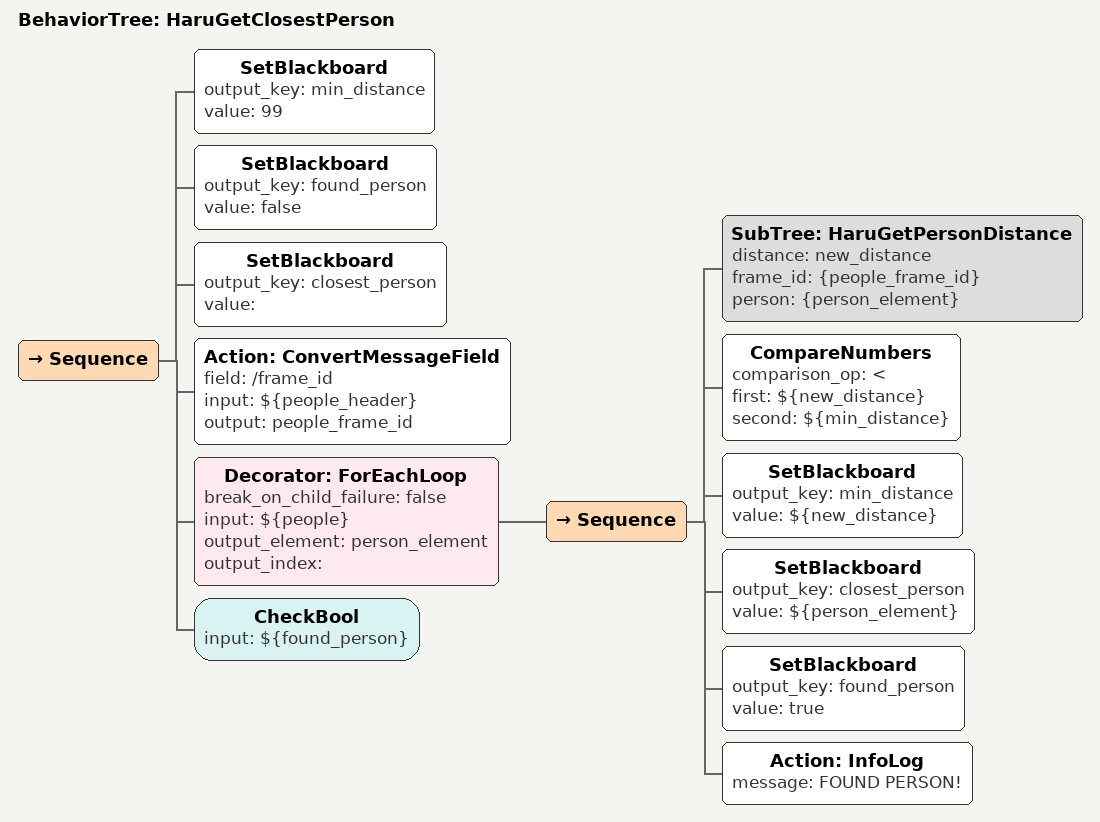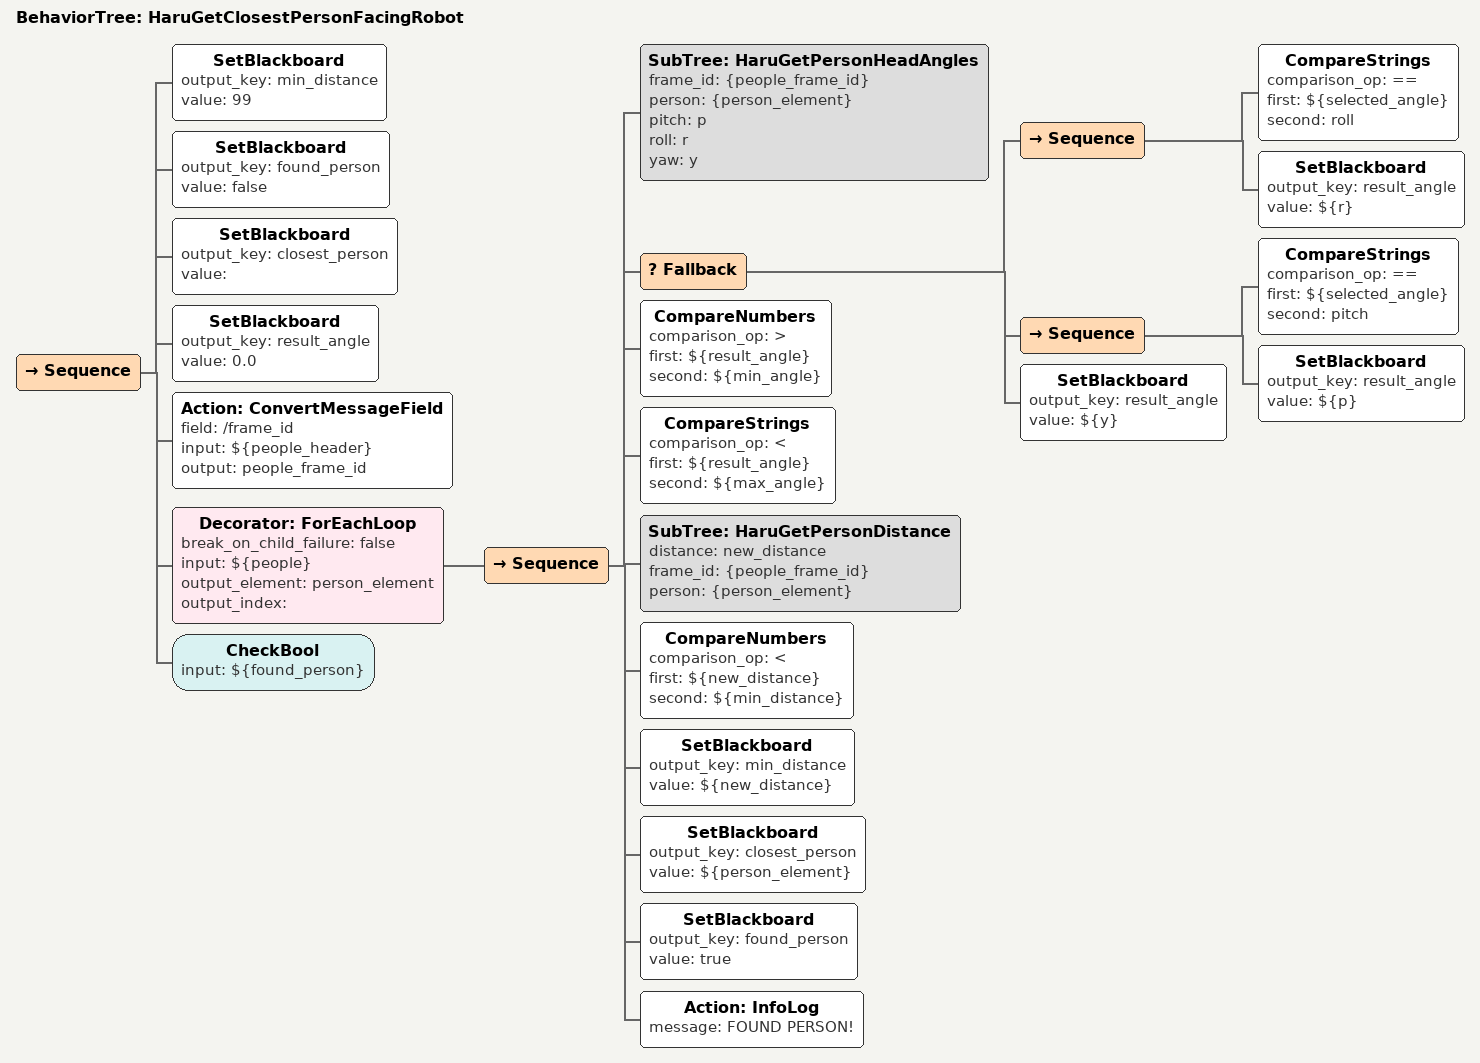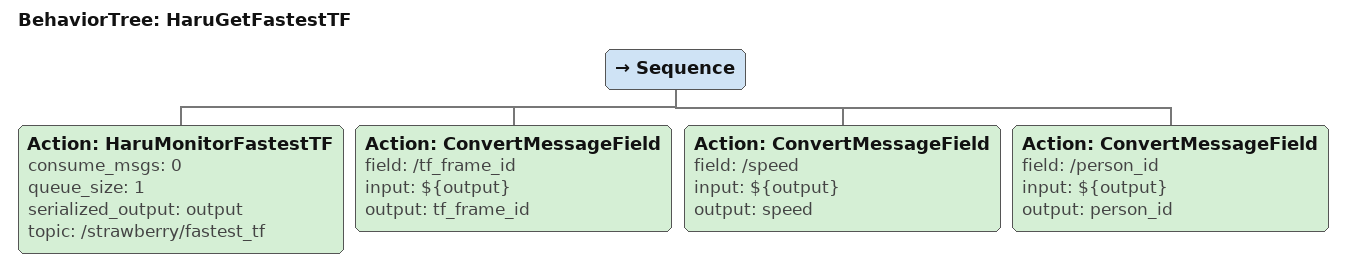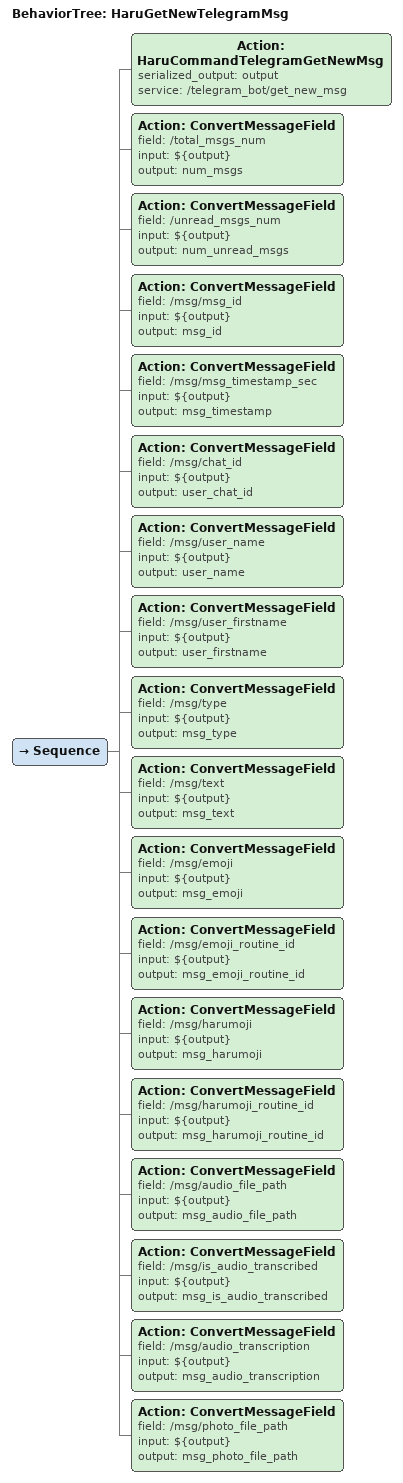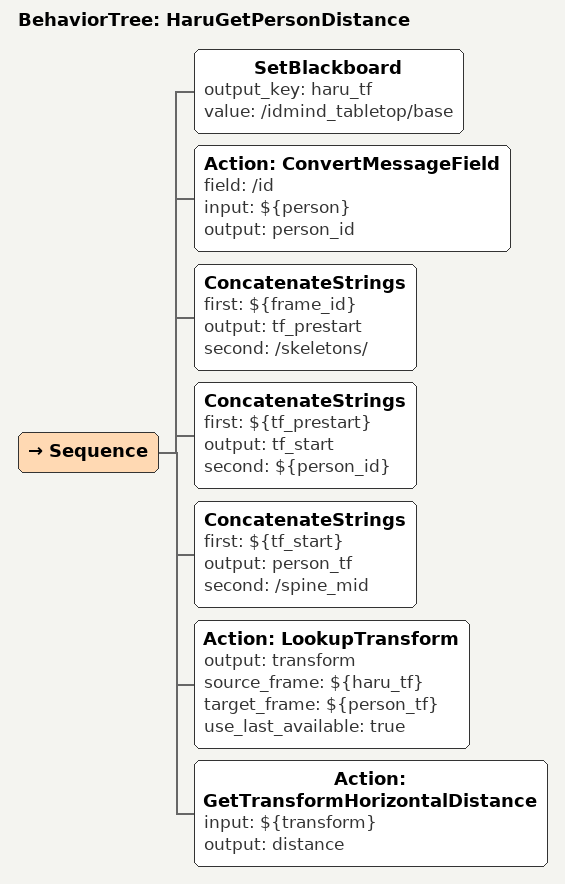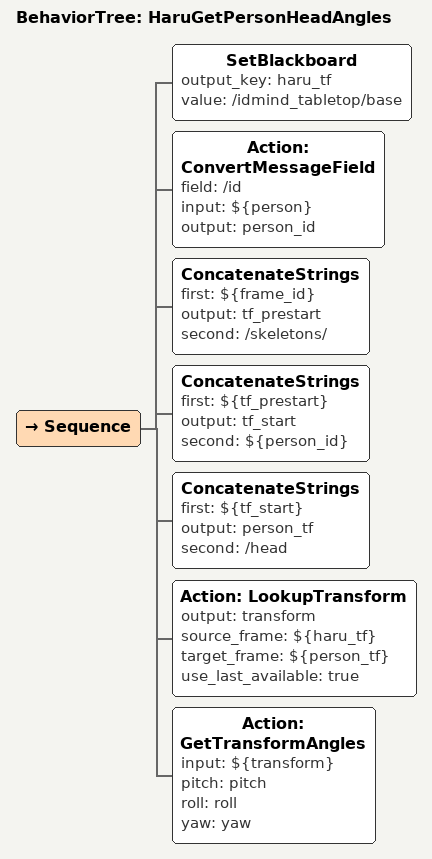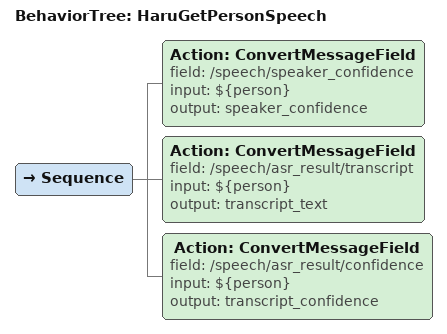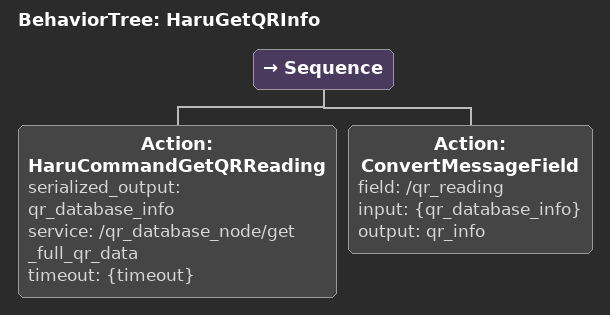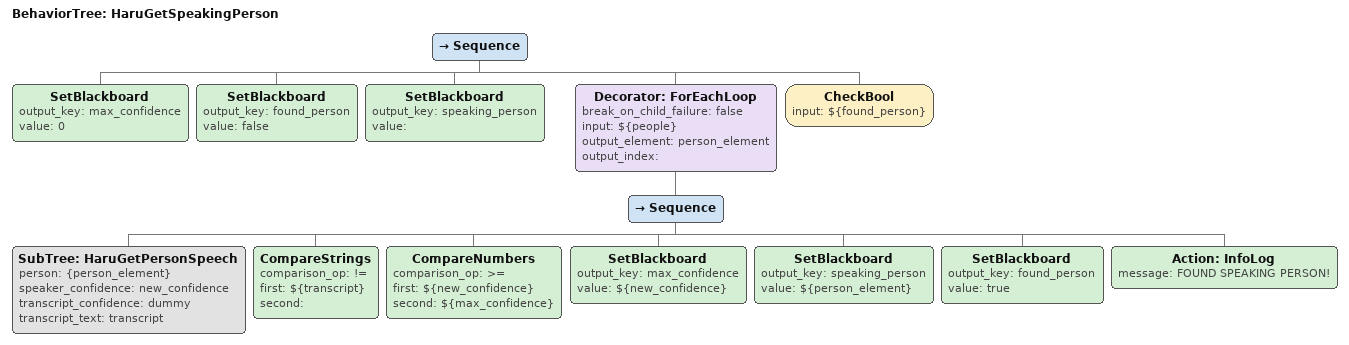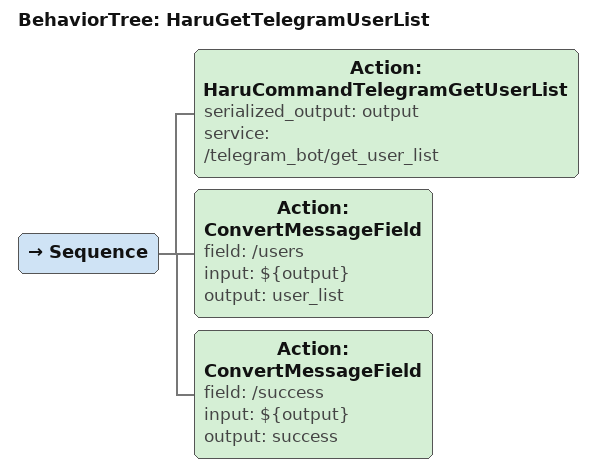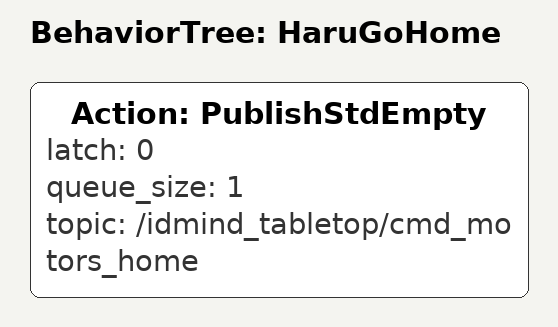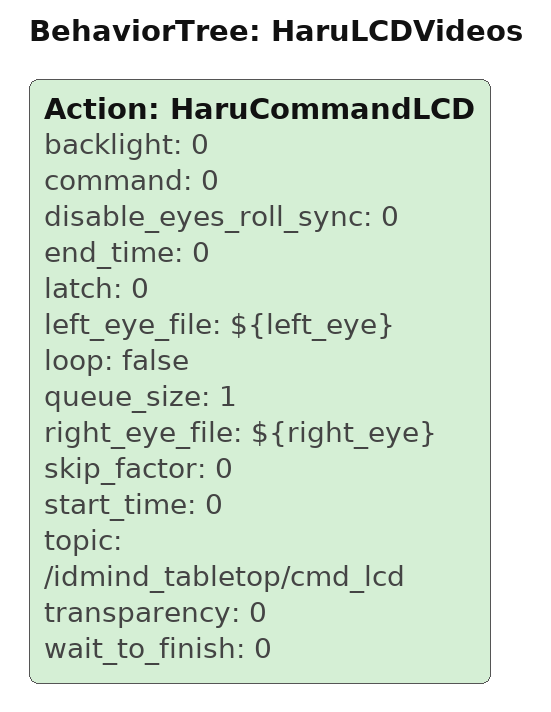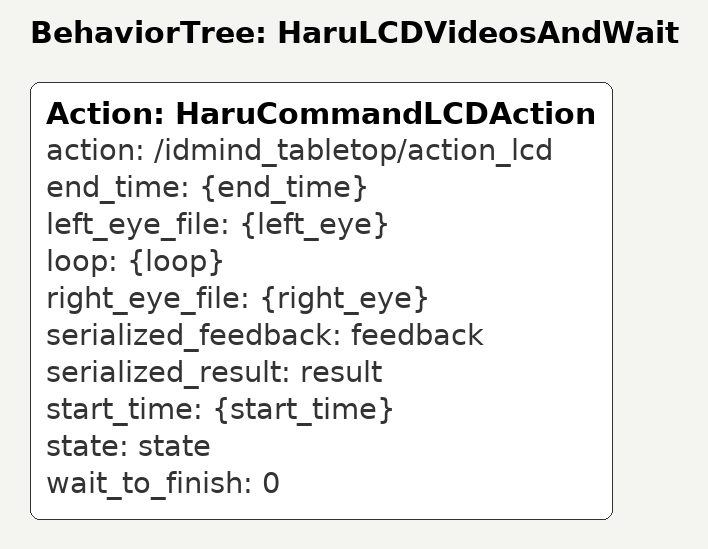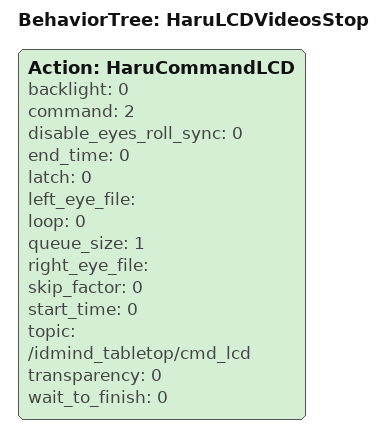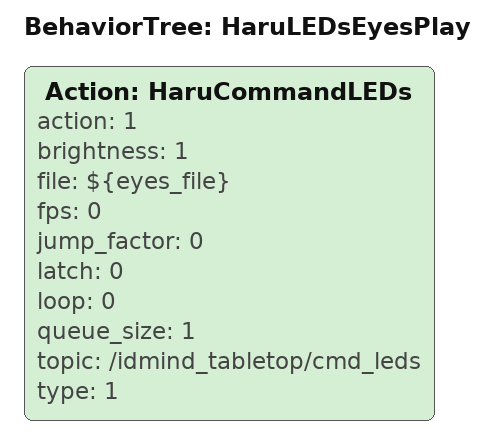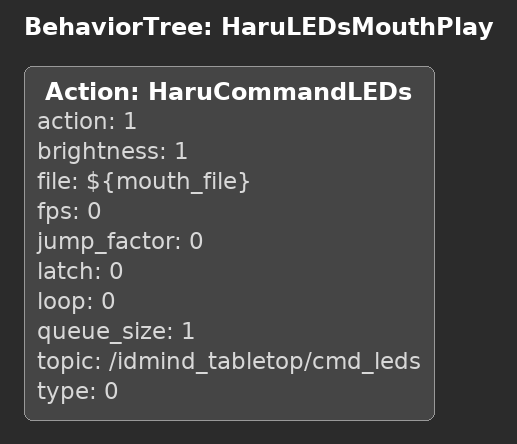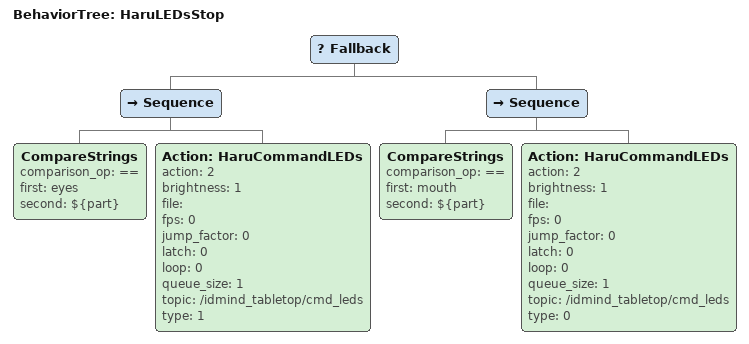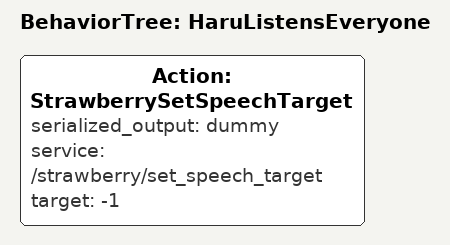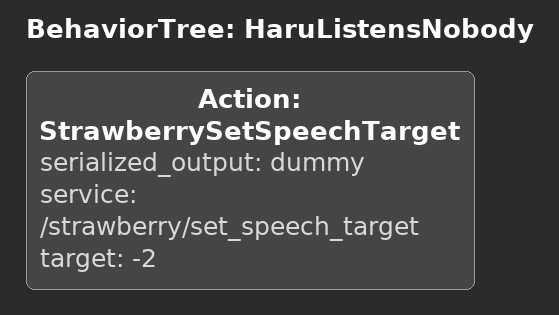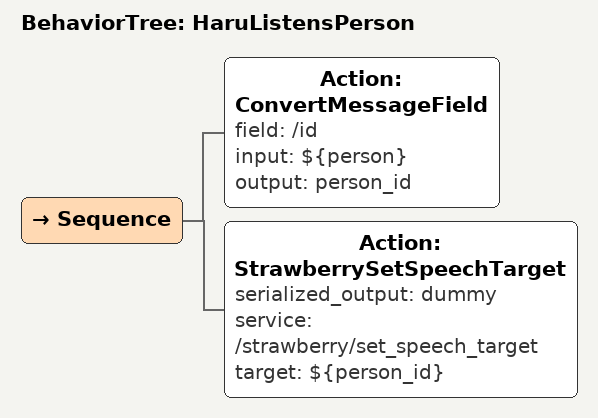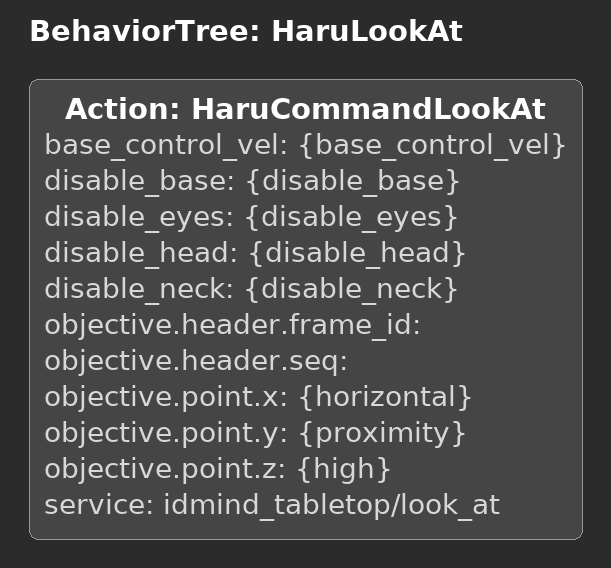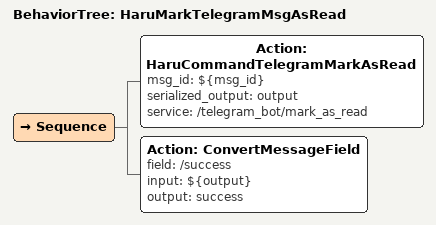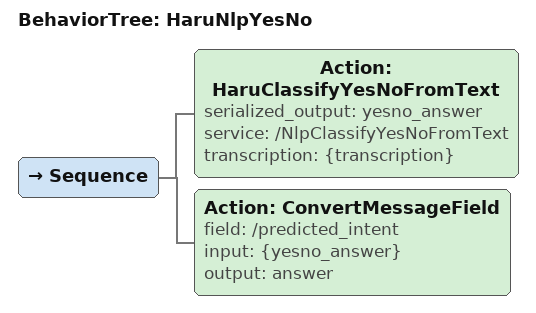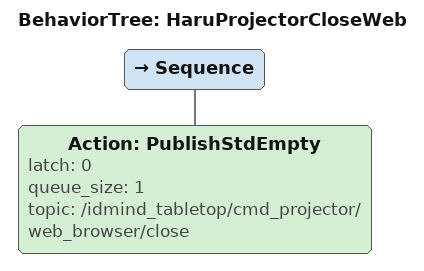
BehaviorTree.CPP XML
<BehaviorTree ID="HaruGetClosestPerson">
    <Sequence>
        <SetBlackboard output_key="min_distance" value="99"/>
        <SetBlackboard output_key="found_person" value="false"/>
        <SetBlackboard output_key="closest_person" value=""/>
        <Action ID="ConvertMessageField" field="/frame_id" input="${people_header}" output="people_frame_id"/>
        <Decorator ID="ForEachLoop" break_on_child_failure="false" input="${people}" output_element="person_element" output_index="">
            <Sequence>
                <SubTree ID="HaruGetPersonDistance" distance="new_distance" frame_id="{people_frame_id}" person="{person_element}"/>
                <CompareNumbers comparison_op="&lt;" first="${new_distance}" second="${min_distance}"/>
                <SetBlackboard output_key="min_distance" value="${new_distance}"/>
                <SetBlackboard output_key="closest_person" value="${person_element}"/>
                <SetBlackboard output_key="found_person" value="true"/>
                <Action ID="InfoLog" message="FOUND PERSON!"/>
            </Sequence>
        </Decorator>
        <CheckBool input="${found_person}"/>
    </Sequence>
</BehaviorTree>

<BehaviorTree ID="HaruGetClosestPersonFacingRobot">
    <Sequence>
        <SetBlackboard output_key="min_distance" value="99"/>
        <SetBlackboard output_key="found_person" value="false"/>
        <SetBlackboard output_key="closest_person" value=""/>
        <SetBlackboard output_key="result_angle" value="0.0"/>
        <Action ID="ConvertMessageField" field="/frame_id" input="${people_header}" output="people_frame_id"/>
        <Decorator ID="ForEachLoop" break_on_child_failure="false" input="${people}" output_element="person_element" output_index="">
            <Sequence>
                <SubTree ID="HaruGetPersonHeadAngles" frame_id="{people_frame_id}" person="{person_element}" pitch="p" roll="r" yaw="y"/>
                <Fallback>
                    <Sequence>
                        <CompareStrings comparison_op="==" first="${selected_angle}" second="roll"/>
                        <SetBlackboard output_key="result_angle" value="${r}"/>
                    </Sequence>
                    <Sequence>
                        <CompareStrings comparison_op="==" first="${selected_angle}" second="pitch"/>
                        <SetBlackboard output_key="result_angle" value="${p}"/>
                    </Sequence>
                    <SetBlackboard output_key="result_angle" value="${y}"/>
                </Fallback>
                <CompareNumbers comparison_op=">" first="${result_angle}" second="${min_angle}"/>
                <CompareStrings comparison_op="&lt;" first="${result_angle}" second="${max_angle}"/>
                <SubTree ID="HaruGetPersonDistance" distance="new_distance" frame_id="{people_frame_id}" person="{person_element}"/>
                <CompareNumbers comparison_op="&lt;" first="${new_distance}" second="${min_distance}"/>
                <SetBlackboard output_key="min_distance" value="${new_distance}"/>
                <SetBlackboard output_key="closest_person" value="${person_element}"/>
                <SetBlackboard output_key="found_person" value="true"/>
                <Action ID="InfoLog" message="FOUND PERSON!"/>
            </Sequence>
        </Decorator>
        <CheckBool input="${found_person}"/>
    </Sequence>
</BehaviorTree>

<BehaviorTree ID="HaruGetFastestTF">
    <Sequence>
        <Action ID="HaruMonitorFastestTF" consume_msgs="0" queue_size="1" serialized_output="output" topic="/strawberry/fastest_tf"/>
        <Action ID="ConvertMessageField" field="/tf_frame_id" input="${output}" output="tf_frame_id"/>
        <Action ID="ConvertMessageField" field="/speed" input="${output}" output="speed"/>
        <Action ID="ConvertMessageField" field="/person_id" input="${output}" output="person_id"/>
    </Sequence>
</BehaviorTree>

<BehaviorTree ID="HaruGetNewTelegramMsg">
    <Sequence>
        <Action ID="HaruCommandTelegramGetNewMsg" serialized_output="output" service="/telegram_bot/get_new_msg"/>
        <Action ID="ConvertMessageField" field="/total_msgs_num" input="${output}" output="num_msgs"/>
        <Action ID="ConvertMessageField" field="/unread_msgs_num" input="${output}" output="num_unread_msgs"/>
        <Action ID="ConvertMessageField" field="/msg/msg_id" input="${output}" output="msg_id"/>
        <Action ID="ConvertMessageField" field="/msg/msg_timestamp_sec" input="${output}" output="msg_timestamp"/>
        <Action ID="ConvertMessageField" field="/msg/chat_id" input="${output}" output="user_chat_id"/>
        <Action ID="ConvertMessageField" field="/msg/user_name" input="${output}" output="user_name"/>
        <Action ID="ConvertMessageField" field="/msg/user_firstname" input="${output}" output="user_firstname"/>
        <Action ID="ConvertMessageField" field="/msg/type" input="${output}" output="msg_type"/>
        <Action ID="ConvertMessageField" field="/msg/text" input="${output}" output="msg_text"/>
        <Action ID="ConvertMessageField" field="/msg/emoji" input="${output}" output="msg_emoji"/>
        <Action ID="ConvertMessageField" field="/msg/emoji_routine_id" input="${output}" output="msg_emoji_routine_id"/>
        <Action ID="ConvertMessageField" field="/msg/harumoji" input="${output}" output="msg_harumoji"/>
        <Action ID="ConvertMessageField" field="/msg/harumoji_routine_id" input="${output}" output="msg_harumoji_routine_id"/>
        <Action ID="ConvertMessageField" field="/msg/audio_file_path" input="${output}" output="msg_audio_file_path"/>
        <Action ID="ConvertMessageField" field="/msg/is_audio_transcribed" input="${output}" output="msg_is_audio_transcribed"/>
        <Action ID="ConvertMessageField" field="/msg/audio_transcription" input="${output}" output="msg_audio_transcription"/>
        <Action ID="ConvertMessageField" field="/msg/photo_file_path" input="${output}" output="msg_photo_file_path"/>
    </Sequence>
</BehaviorTree>

<BehaviorTree ID="HaruGetPersonDistance">
    <Sequence>
        <SetBlackboard output_key="haru_tf" value="/idmind_tabletop/base"/>
        <Action ID="ConvertMessageField" field="/id" input="${person}" output="person_id"/>
        <ConcatenateStrings first="${frame_id}" output="tf_prestart" second="/skeletons/"/>
        <ConcatenateStrings first="${tf_prestart}" output="tf_start" second="${person_id}"/>
        <ConcatenateStrings first="${tf_start}" output="person_tf" second="/spine_mid"/>
        <Action ID="LookupTransform" output="transform" source_frame="${haru_tf}" target_frame="${person_tf}" use_last_available="true"/>
        <Action ID="GetTransformHorizontalDistance" input="${transform}" output="distance"/>
    </Sequence>
</BehaviorTree>

<BehaviorTree ID="HaruGetPersonHeadAngles">
    <Sequence>
        <SetBlackboard output_key="haru_tf" value="/idmind_tabletop/base"/>
        <Action ID="ConvertMessageField" field="/id" input="${person}" output="person_id"/>
        <ConcatenateStrings first="${frame_id}" output="tf_prestart" second="/skeletons/"/>
        <ConcatenateStrings first="${tf_prestart}" output="tf_start" second="${person_id}"/>
        <ConcatenateStrings first="${tf_start}" output="person_tf" second="/head"/>
        <Action ID="LookupTransform" output="transform" source_frame="${haru_tf}" target_frame="${person_tf}" use_last_available="true"/>
        <Action ID="GetTransformAngles" input="${transform}" pitch="pitch" roll="roll" yaw="yaw"/>
    </Sequence>
</BehaviorTree>

<BehaviorTree ID="HaruGetPersonSpeech">
    <Sequence>
        <Action ID="ConvertMessageField" field="/speech/speaker_confidence" input="${person}" output="speaker_confidence"/>
        <Action ID="ConvertMessageField" field="/speech/asr_result/transcript" input="${person}" output="transcript_text"/>
        <Action ID="ConvertMessageField" field="/speech/asr_result/confidence" input="${person}" output="transcript_confidence"/>
    </Sequence>
</BehaviorTree>

<BehaviorTree ID="HaruGetQRInfo">
    <Sequence>
        <Action ID="HaruCommandGetQRReading" serialized_output="qr_database_info" service="/qr_database_node/get_full_qr_data" timeout="{timeout}"/>
        <Action ID="ConvertMessageField" field="/qr_reading" input="{qr_database_info}" output="qr_info"/>
    </Sequence>
</BehaviorTree>

<BehaviorTree ID="HaruGetSpeakingPerson">
    <Sequence>
        <SetBlackboard output_key="max_confidence" value="0"/>
        <SetBlackboard output_key="found_person" value="false"/>
        <SetBlackboard output_key="speaking_person" value=""/>
        <Decorator ID="ForEachLoop" break_on_child_failure="false" input="${people}" output_element="person_element" output_index="">
            <Sequence>
                <SubTree ID="HaruGetPersonSpeech" person="{person_element}" speaker_confidence="new_confidence" transcript_confidence="dummy" transcript_text="transcript"/>
                <CompareStrings comparison_op="!=" first="${transcript}" second=""/>
                <CompareNumbers comparison_op=">=" first="${new_confidence}" second="${max_confidence}"/>
                <SetBlackboard output_key="max_confidence" value="${new_confidence}"/>
                <SetBlackboard output_key="speaking_person" value="${person_element}"/>
                <SetBlackboard output_key="found_person" value="true"/>
                <Action ID="InfoLog" message="FOUND SPEAKING PERSON!"/>
            </Sequence>
        </Decorator>
        <CheckBool input="${found_person}"/>
    </Sequence>
</BehaviorTree>

<BehaviorTree ID="HaruGetTelegramUserList">
    <Sequence>
        <Action ID="HaruCommandTelegramGetUserList" serialized_output="output" service="/telegram_bot/get_user_list"/>
        <Action ID="ConvertMessageField" field="/users" input="${output}" output="user_list"/>
        <Action ID="ConvertMessageField" field="/success" input="${output}" output="success"/>
    </Sequence>
</BehaviorTree>

<BehaviorTree ID="HaruGoHome">
    <Action ID="PublishStdEmpty" latch="0" queue_size="1" topic="/idmind_tabletop/cmd_motors_home"/>
</BehaviorTree>

<BehaviorTree ID="HaruLCDVideos">
    <Action ID="HaruCommandLCD" backlight="0" command="0" disable_eyes_roll_sync="0" end_time="0" latch="0" left_eye_file="${left_eye}" loop="false" queue_size="1" right_eye_file="${right_eye}" skip_factor="0" start_time="0" topic="/idmind_tabletop/cmd_lcd" transparency="0" wait_to_finish="0"/>
</BehaviorTree>

<BehaviorTree ID="HaruLCDVideosAndWait">
    <Action ID="HaruCommandLCDAction" action="/idmind_tabletop/action_lcd" end_time="{end_time}" left_eye_file="{left_eye}" loop="{loop}" right_eye_file="{right_eye}" serialized_feedback="feedback" serialized_result="result" start_time="{start_time}" state="state" wait_to_finish="0"/>
</BehaviorTree>

<BehaviorTree ID="HaruLCDVideosStop">
    <Action ID="HaruCommandLCD" backlight="0" command="2" disable_eyes_roll_sync="0" end_time="0" latch="0" left_eye_file="" loop="0" queue_size="1" right_eye_file="" skip_factor="0" start_time="0" topic="/idmind_tabletop/cmd_lcd" transparency="0" wait_to_finish="0"/>
</BehaviorTree>

<BehaviorTree ID="HaruLEDsEyesPlay">
    <Action ID="HaruCommandLEDs" action="1" brightness="1" file="${eyes_file}" fps="0" jump_factor="0" latch="0" loop="0" queue_size="1" topic="/idmind_tabletop/cmd_leds" type="1"/>
</BehaviorTree>

<BehaviorTree ID="HaruLEDsMouthPlay">
    <Action ID="HaruCommandLEDs" action="1" brightness="1" file="${mouth_file}" fps="0" jump_factor="0" latch="0" loop="0" queue_size="1" topic="/idmind_tabletop/cmd_leds" type="0"/>
</BehaviorTree>

<BehaviorTree ID="HaruLEDsStop">
    <Fallback>
        <Sequence>
            <CompareStrings comparison_op="==" first="eyes" second="${part}"/>
            <Action ID="HaruCommandLEDs" action="2" brightness="1" file="" fps="0" jump_factor="0" latch="0" loop="0" queue_size="1" topic="/idmind_tabletop/cmd_leds" type="1"/>
        </Sequence>
        <Sequence>
            <CompareStrings comparison_op="==" first="mouth" second="${part}"/>
            <Action ID="HaruCommandLEDs" action="2" brightness="1" file="" fps="0" jump_factor="0" latch="0" loop="0" queue_size="1" topic="/idmind_tabletop/cmd_leds" type="0"/>
        </Sequence>
    </Fallback>
</BehaviorTree>

<BehaviorTree ID="HaruListensEveryone">
    <Action ID="StrawberrySetSpeechTarget" serialized_output="dummy" service="/strawberry/set_speech_target" target="-1"/>
</BehaviorTree>

<BehaviorTree ID="HaruListensNobody">
    <Action ID="StrawberrySetSpeechTarget" serialized_output="dummy" service="/strawberry/set_speech_target" target="-2"/>
</BehaviorTree>

<BehaviorTree ID="HaruListensPerson">
    <Sequence>
        <Action ID="ConvertMessageField" field="/id" input="${person}" output="person_id"/>
        <Action ID="StrawberrySetSpeechTarget" serialized_output="dummy" service="/strawberry/set_speech_target" target="${person_id}"/>
    </Sequence>
</BehaviorTree>

<BehaviorTree ID="HaruLookAt">
    <Action ID="HaruCommandLookAt" base_control_vel="{base_control_vel}" disable_base="{disable_base}" disable_eyes="{disable_eyes}" disable_head="{disable_head}" disable_neck="{disable_neck}" objective.header.frame_id="" objective.header.seq="" objective.point.x="{horizontal}" objective.point.y="{proximity}" objective.point.z="{high}" service="idmind_tabletop/look_at"/>
</BehaviorTree>

<BehaviorTree ID="HaruMarkTelegramMsgAsRead">
    <Sequence>
        <Action ID="HaruCommandTelegramMarkAsRead" msg_id="${msg_id}" serialized_output="output" service="/telegram_bot/mark_as_read"/>
        <Action ID="ConvertMessageField" field="/success" input="${output}" output="success"/>
    </Sequence>
</BehaviorTree>

<BehaviorTree ID="HaruNlpYesNo">
    <Sequence>
        <Action ID="HaruClassifyYesNoFromText" serialized_output="yesno_answer" service="/NlpClassifyYesNoFromText" transcription="{transcription}"/>
        <Action ID="ConvertMessageField" field="/predicted_intent" input="{yesno_answer}" output="answer"/>
    </Sequence>
</BehaviorTree>

<BehaviorTree ID="HaruProjectorCloseWeb">
    <Sequence>
        <Action ID="PublishStdEmpty" latch="0" queue_size="1" topic="/idmind_tabletop/cmd_projector/web_browser/close"/>
    </Sequence>
</BehaviorTree>
